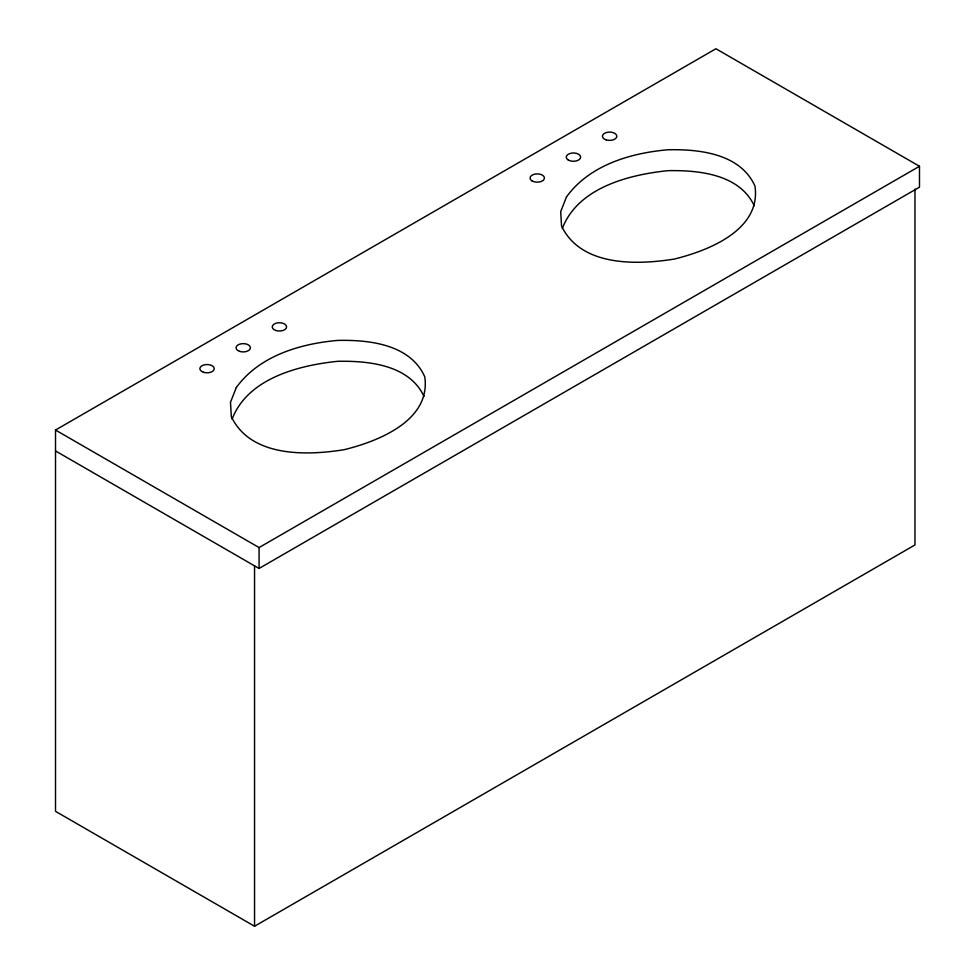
<?xml version="1.0" encoding="UTF-8"?>
<svg xmlns="http://www.w3.org/2000/svg" width="975" height="975" viewBox="0 0 975 975"><rect width="100%" height="100%" fill="white"/><g stroke="black" fill="none" stroke-linecap="round" stroke-linejoin="round"><path stroke-width="1.46" d="M232.074 419.153C247.772 378.324 298.338 365.406 337.643 361.311C368.562 360.713 409.22 364.772 424.015 396.411M562.283 228.503C577.98 187.675 628.558 174.757 667.851 170.674C698.77 170.064 739.44 174.135 754.236 205.762M914.964 189.113L914.964 544.952L254.548 926.25L55.514 811.334L55.514 430.048L715.93 48.75L919.486 166.274L919.486 187.163L259.07 568.462L55.514 450.938M55.514 430.048L259.07 547.56L919.486 166.274M259.07 547.56L259.07 568.462M254.548 565.841L254.548 926.25M236.303 387.514L230.49 402.285L231.331 416.678C250.733 457.226 306.162 455.776 344.029 449.719C378.215 441.358 431.133 420.591 424.759 376.813C410.353 344.236 369.074 339.69 337.643 340.421C300.154 343.712 259.387 355.729 236.303 387.514M566.512 196.877L560.698 211.636L561.539 226.029C580.942 266.577 636.382 265.127 674.237 259.07C708.423 250.709 761.353 229.942 754.979 186.164C740.573 153.587 699.282 149.041 667.851 149.772C630.362 153.063 589.595 165.08 566.512 196.877M203.446 372.267A7.203 4.156 0 0 0 214.244 368.672A7.203 4.156 0 0 0 203.446 365.077A7.203 4.156 0 0 0 203.446 372.267M239.631 351.378A7.203 4.156 0 0 0 250.429 347.783A7.203 4.156 0 0 0 239.631 344.175A7.203 4.156 0 0 0 239.631 351.378M275.827 330.488A7.203 4.156 0 0 0 286.613 326.881A7.203 4.156 0 0 0 275.827 323.286A7.203 4.156 0 0 0 275.827 330.488M532.167 180.96A7.203 4.156 0 0 0 544.208 179.095A7.203 4.156 0 0 0 535.397 174.013A7.203 4.156 0 0 0 532.167 180.96M568.352 160.071A7.203 4.156 0 0 0 580.393 158.206A7.203 4.156 0 0 0 571.582 153.112A7.203 4.156 0 0 0 568.352 160.071M606.036 139.839A7.203 4.156 0 0 0 616.834 136.244A7.203 4.156 0 0 0 606.036 132.637A7.203 4.156 0 0 0 606.036 139.839"/></g></svg>
